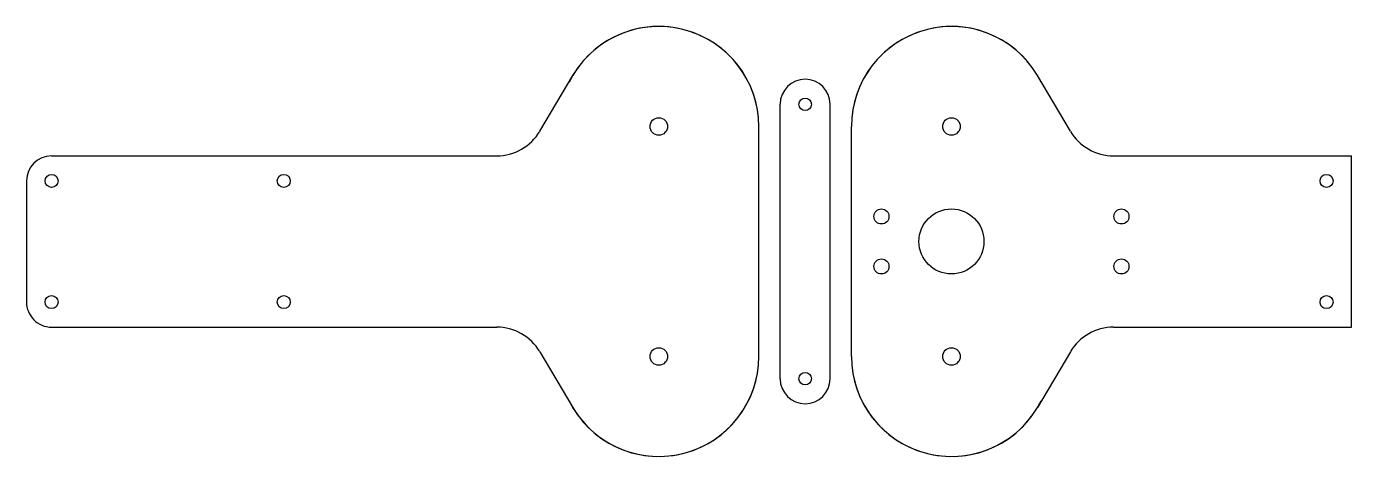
# Model space of a CAD drawing. Header units: millimetres. Extents: x 136 to 401, y 135 to 221.
import ezdxf

# ---------------------------------------------------------------- set-up
doc = ezdxf.new("R2010")
doc.units = ezdxf.units.MM
doc.layers.get('0').update_dxf_attribs({"color": 254, "true_color": 0xc2ced6})

msp = doc.modelspace()

# ---------------------------------------------------------------- linework, layer by layer
for p, q in [((239.11, 200.37, -1.11), (245.71, 211.52, -1.11)), ((345.26, 200.37, -1.11), (338.66, 211.52, -1.11)), ((287.18, 150.9, -1.11), (287.18, 205.77, -1.11)), ((297.18, 150.9, -1.11), (297.18, 205.77, -1.11)), ((282.92, 155.34, -1.11), (282.92, 201.34, -1.11)), ((301.45, 155.34, -1.11), (301.45, 201.34, -1.11)), ((141.46, 195.46, -1.11), (230.5, 195.46, -1.11)), ((353.87, 195.46, -1.11), (401.46, 195.46, -1.11)), ((401.46, 161.21, -1.11), (401.46, 195.46, -1.11)), ((136.48, 190.46, -1.11), (136.46, 166.21, -1.11)), ((141.46, 161.21, -1.11), (230.5, 161.21, -1.11)), ((353.87, 161.21, -1.11), (401.46, 161.21, -1.11)), ((239.11, 156.3, -1.11), (245.71, 145.15, -1.11)), ((345.26, 156.3, -1.11), (338.66, 145.15, -1.11))]:
    msp.add_line(p, q)
for centre, radius in [((292.18, 205.77, -1.11), 1.25), ((262.92, 201.34, -1.11), 1.75), ((321.45, 201.34, -1.11), 1.75), ((141.48, 190.46, -1.11), 1.3), ((187.91, 190.46, -1.11), 1.3), ((396.46, 190.46, -1.11), 1.3), ((307.45, 183.34, -1.11), 1.5), ((321.45, 178.34, -1.11), 6.5), ((355.45, 183.34, -1.11), 1.5), ((307.45, 173.34, -1.11), 1.5), ((355.45, 173.34, -1.11), 1.5), ((141.46, 166.21, -1.11), 1.3), ((187.91, 166.21, -1.11), 1.3), ((396.46, 166.21, -1.11), 1.3), ((262.92, 155.34, -1.11), 1.75), ((321.45, 155.34, -1.11), 1.75), ((292.18, 150.9, -1.11), 1.25)]:
    msp.add_circle(centre, radius)
for centre, radius, start, end in [((262.92, 201.34, -1.11), 20, 0, 153.6904), ((262.92, 201.34, -1.11), 20, 0, 149.3802), ((321.45, 201.34, -1.11), 20, 26.3096, 180), ((321.45, 201.34, -1.11), 20, 30.6198, 180), ((292.18, 205.77, -1.11), 5, 0, 180), ((230.5, 205.46, -1.11), 10, 270, 329.3802), ((353.87, 205.46, -1.11), 10, 210.6198, 270), ((141.48, 190.46, -1.11), 5, 90, 180), ((141.46, 166.21, -1.11), 5, 179.8969, 270), ((230.5, 151.21, -1.11), 10, 30.6198, 90), ((353.87, 151.21, -1.11), 10, 90, 149.3802), ((262.92, 155.34, -1.11), 20, 206.3096, 0), ((262.92, 155.34, -1.11), 20, 210.6198, 0), ((321.45, 155.34, -1.11), 20, 180, 333.6904), ((321.45, 155.34, -1.11), 20, 180, 329.3802), ((292.18, 150.9, -1.11), 5, 180, 0)]:
    msp.add_arc(centre, radius, start, end)

doc.saveas('drawing.dxf')
